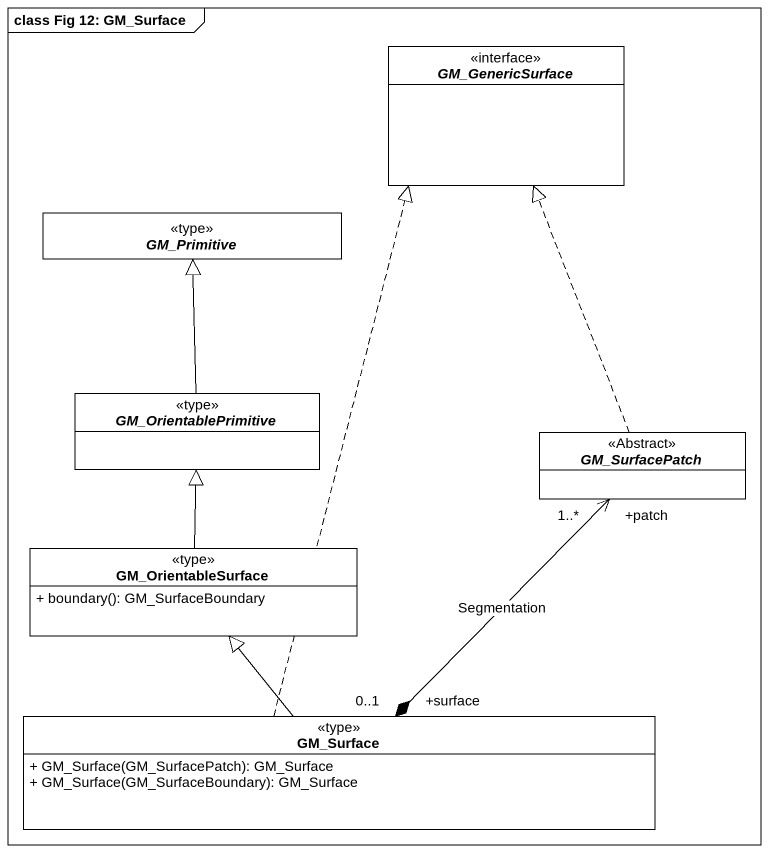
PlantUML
@startuml
mainframe class Fig 12: GM_Surface
hide circle
hide empty members
skinparam classAttributeIconSize 0
interface GM_GenericSurface
abstract class GM_Primitive <<type>>
abstract class GM_OrientablePrimitive <<type>>
abstract class GM_SurfacePatch <<Abstract>>
class GM_OrientableSurface <<type>> {
  + boundary(): GM_SurfaceBoundary
}
class GM_Surface <<type>> {
  + GM_Surface(GM_SurfacePatch): GM_Surface
  + GM_Surface(GM_SurfaceBoundary): GM_Surface
}
GM_OrientablePrimitive -up-|> GM_Primitive
GM_SurfacePatch .up.|> GM_GenericSurface
GM_SurfacePatch "+patch\n1..*" <--* "+surface\n0..1" GM_Surface : Segmentation
GM_OrientableSurface -up-|> GM_OrientablePrimitive
GM_Surface .up.|> GM_GenericSurface
GM_Surface -up-|> GM_OrientableSurface
@enduml
